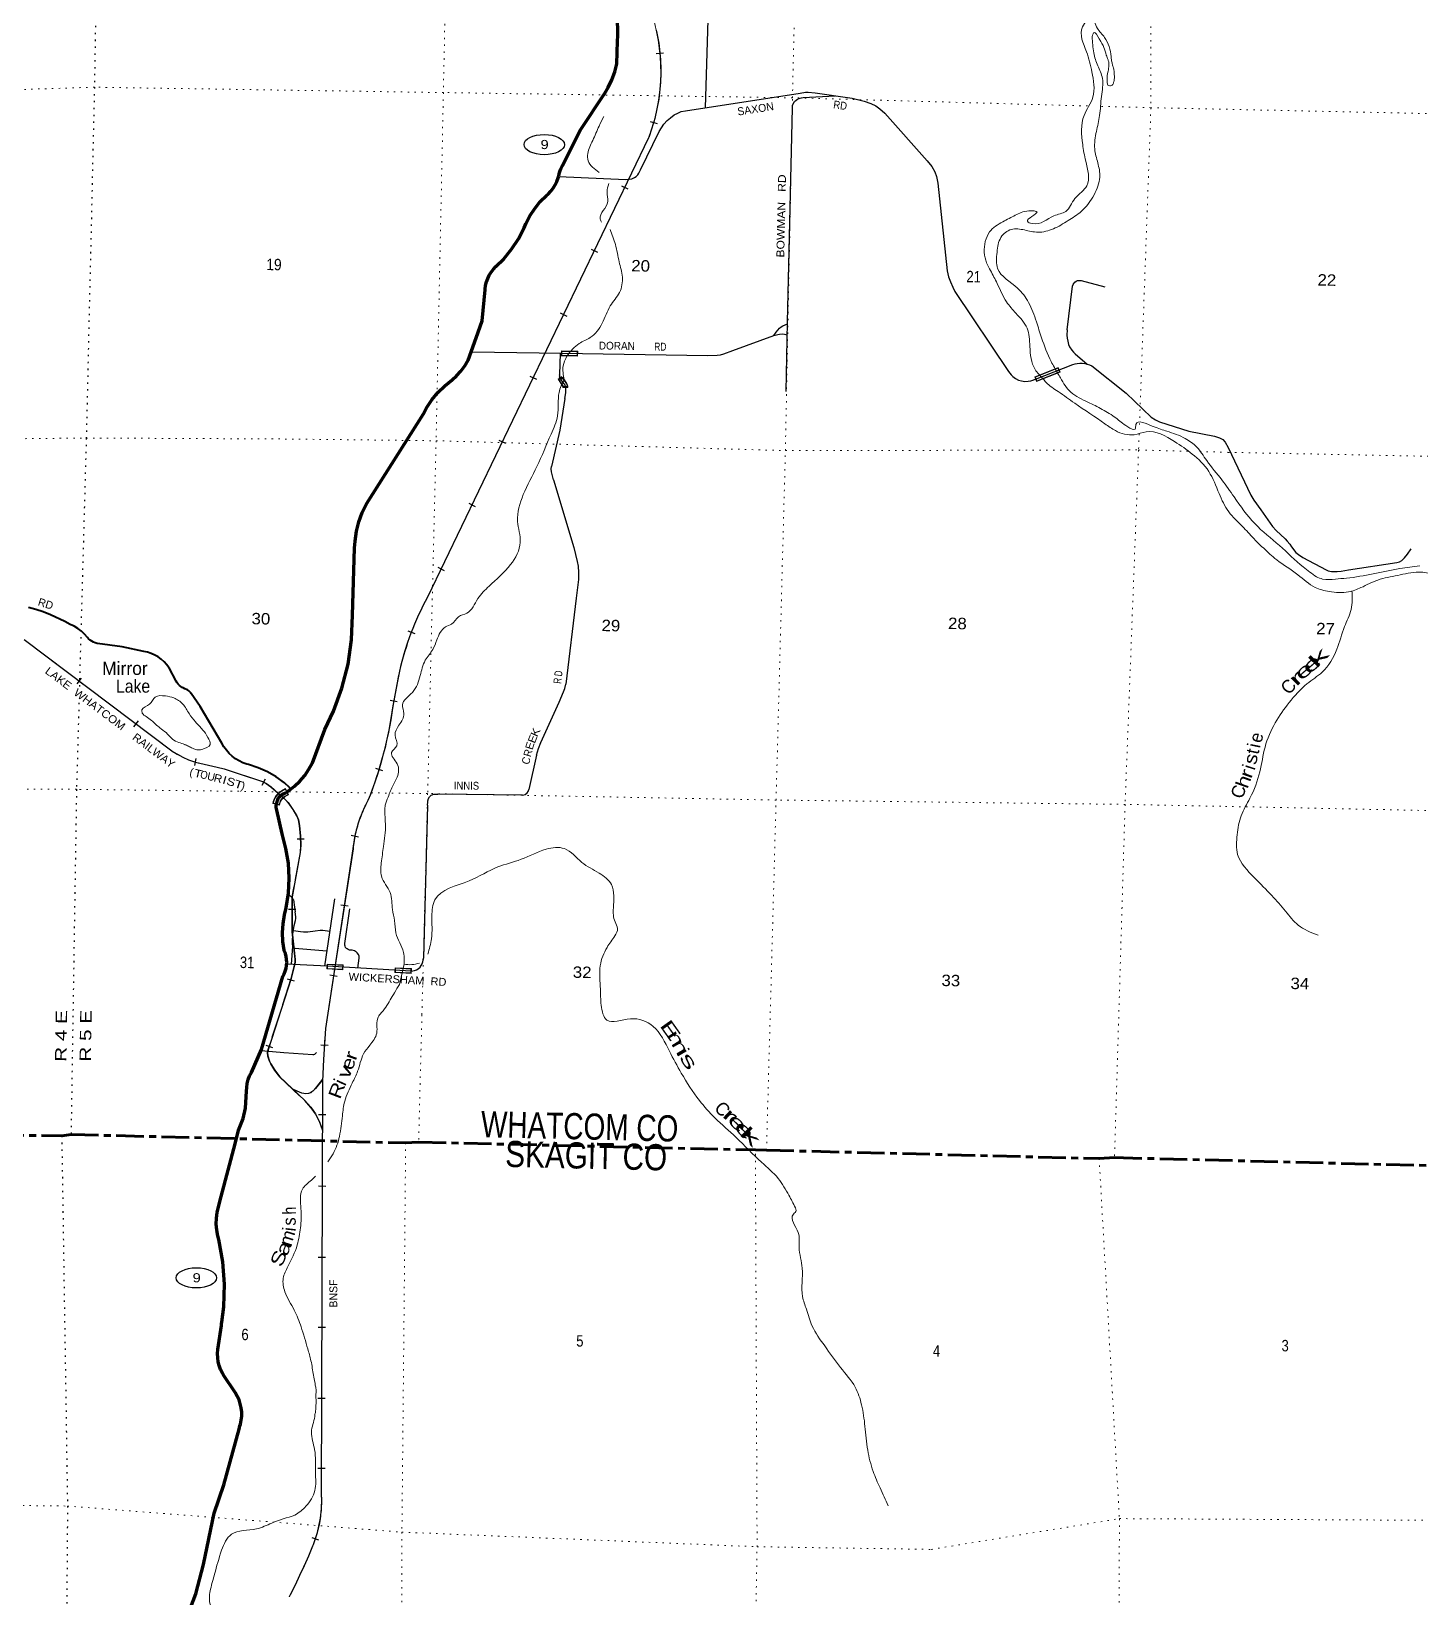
# Model space of a CAD drawing. Header units: feet. Extents: x -489137 to -242534, y 368785 to 558127.
# Drawn here: x -299461 to -278228, y 416132 to 440070 of the extents above; entities that cross this region are included whole.
import ezdxf
from ezdxf.enums import TextEntityAlignment as Align

# ---------------------------------------------------------------- set-up
doc = ezdxf.new("R2010")
doc.units = ezdxf.units.FT
doc.header["$LTSCALE"] = 70
for name, pattern in [('DOTTED', [1.5, 0.3, -1.2]), ('LONG_DASH_SHORT_DASH', [9.9, 6, -1.2, 1.5, -1.2]), ('LONG_DASHED', [7.5, 6, -1.5])]:
    doc.linetypes.add(name, pattern=pattern)
for name, color, linetype, lineweight in [('11', 7, 'LONG_DASH_SHORT_DASH', 60), ('17', 7, 'Continuous', 25), ('23', 7, 'Continuous', 70), ('26', 7, 'Continuous', 40), ('27', 7, 'Continuous', 13), ('29', 7, 'Continuous', 25), ('31', 7, 'Continuous', 13), ('34', 7, 'Continuous', 25), ('39', 7, 'Continuous', 13), ('59', 7, 'Continuous', 13), ('6', 7, 'DOTTED', 25), ('7', 7, 'DOTTED', 13)]:
    doc.layers.add(name, color=color, linetype=linetype, lineweight=lineweight)
for name, color, linetype in [('12', 7, 'Continuous'), ('30', 7, 'Continuous'), ('41', 7, 'Continuous')]:
    doc.layers.add(name, color=color, linetype=linetype)

msp = doc.modelspace()

# ---------------------------------------------------------------- linework, layer by layer
at = {"layer": '11'}
msp.add_lwpolyline([(-304987.53, 423193.72), (-304153.62, 423222.74), (-298995.53, 423180.64), (-298853.7, 423200.17), (-293740.79, 423070.26), (-293537.42, 423082.23), (-288386.85, 422963.42), (-288217.17, 422960.18), (-283129.42, 422832.46), (-282894.75, 422846.17), (-277843.36, 422719.15), (-277602.75, 422726.67), (-274502.11, 422665.3)], dxfattribs=at)
at = {"layer": '17'}
for centre in [(-291615.88, 438337.61), (-296936.64, 421007.69)]:
    msp.add_ellipse(centre, major_axis=(-309.24, 1), ratio=0.500121, dxfattribs=at)
at = {"layer": '23'}
for points in [[(-295488.19, 428485.58), (-295436.1, 428525.57), (-295353.46, 428604.02), (-295279.47, 428690.67), (-295214.95, 428784.58), (-295160.6, 428884.72), (-294973.05, 429394.78), (-294839.8, 429672.85), (-294709.74, 430027.18), (-294617.44, 430393.18), (-294563.9, 430766.81), (-294549.71, 431143.99), (-294516.08, 432166.59), (-294510.3, 432275.38), (-294488.81, 432424.37), (-294451.86, 432570.29), (-294399.85, 432711.55), (-294333.37, 432846.6), (-293464.57, 434219.24), (-293415.94, 434310.41), (-293335.56, 434433.3), (-293242.78, 434547.12), (-293138.6, 434650.62), (-293024.18, 434742.65), (-292958.51, 434801.13), (-292889.98, 434875.39), (-292829.58, 434956.41), (-292777.98, 435043.3), (-292656.33, 435382.72), (-292564.46, 435643.85), (-292521.11, 436116.22), (-292520.2, 436129.21), (-292512.72, 436184.43), (-292499.52, 436238.56), (-292480.72, 436291.02), (-292456.55, 436341.23), (-292427.26, 436388.63), (-292393.17, 436432.71), (-292354.67, 436472.99), (-292234.75, 436593.5), (-292115.14, 436740.35), (-292011.52, 436898.89), (-291925.05, 437067.39), (-291899.3, 437128.13), (-291836.99, 437248.13), (-291762.47, 437360.97), (-291676.57, 437465.4), (-291580.22, 437560.28), (-291556.16, 437581.47), (-291515.2, 437623.86), (-291478.9, 437670.31), (-291447.65, 437720.3), (-291421.8, 437773.28), (-291401.62, 437828.68), (-291393.59, 437860.88), (-291387.09, 437886.9), (-291380.81, 437910.88), (-291377.17, 437924.8), (-291362.11, 437965.1), (-291355.85, 437977.66), (-291337.72, 438014.07), (-291330.9, 438027.66), (-291061.98, 438563.49), (-290691.63, 439122.63), (-290638.19, 439210.05), (-290581.22, 439326.51), (-290536.73, 439448.3), (-290505.21, 439574.06), (-290494.58, 439919.66), (-290490.56, 439998.85), (-290495.22, 440309.96)], [(-297223.94, 415443.23), (-296944.16, 416175.73), (-296824.98, 416623.49), (-296664.51, 417409.08), (-296514.75, 417845.04), (-296284.05, 418693.54), (-296277.23, 418718.63), (-296269.59, 418743.54), (-296261.92, 418768.53), (-296249.24, 418830.47), (-296243.1, 418893.4), (-296243.58, 418956.62), (-296250.66, 419019.45), (-296264.26, 419081.19), (-296284.25, 419141.17), (-296310.4, 419198.74), (-296342.42, 419253.25), (-296520.08, 419520.78), (-296538.46, 419552.03), (-296565.25, 419607.68), (-296586.07, 419665.82), (-296600.7, 419725.82), (-296608.98, 419787.02), (-296610.82, 419848.75), (-296606.2, 419910.33), (-296554.23, 420279.87), (-296550.8, 420304.23), (-296547.59, 420329.87), (-296517.98, 420566.6), (-296506.97, 420910.96), (-296532.01, 421254.59), (-296592.83, 421593.71), (-296608.39, 421650.4), (-296624.77, 421739.65), (-296631.74, 421830.12), (-296629.21, 421920.82), (-296617.21, 422010.76), (-296558.05, 422252.29), (-296344.64, 423059.12), (-296292.19, 423266.4), (-296223.07, 423447.41), (-296182.91, 423604.72), (-296168.75, 423860.99), (-296166.43, 423921.31), (-296157.82, 423981.06), (-296143, 424039.58), (-296122.16, 424096.23), (-296095.5, 424150.39), (-295939.31, 424499.27), (-295612.91, 425615.36), (-295592.61, 425654.95), (-295576.11, 425697.45), (-295564.14, 425741.45), (-295556.84, 425786.45), (-295554.28, 425831.97), (-295556.49, 425877.51), (-295563.45, 425922.57), (-295575.08, 425966.66), (-295591.26, 426009.28), (-295593.4, 426019.57), (-295613.45, 426153.42), (-295619.41, 426288.65), (-295611.19, 426423.75), (-295588.9, 426557.25), (-295563.23, 426665.94), (-295528.14, 426892.01), (-295516.87, 427120.5), (-295529.55, 427348.92), (-295566.03, 427574.77), (-295625.92, 427795.56), (-295706.4, 428161.4), (-295710.67, 428179.74), (-295713.67, 428202.11), (-295714.31, 428224.67), (-295712.58, 428247.17), (-295697.3, 428309.78), (-295683.43, 428336.69), (-295668.38, 428356.3), (-295654.12, 428372.07), (-295634.31, 428390.91), (-295616.88, 428403.22), (-295584.39, 428422.44), (-295549.62, 428440.72), (-295526.48, 428456.19), (-295488.19, 428485.58)]]:
    msp.add_lwpolyline(points, dxfattribs=at)
at = {"layer": '26'}
msp.add_lwpolyline([(-295488.19, 428485.58), (-295511.52, 428506.35), (-295590.64, 428576.81), (-295716.44, 428668.2), (-295851.12, 428745.94), (-295993.18, 428809.18), (-296141.07, 428857.22), (-296165.87, 428863.86), (-296226.21, 428884.86), (-296284.01, 428912.04), (-296338.66, 428945.12), (-296389.55, 428983.73), (-296436.13, 429027.45), (-296477.88, 429075.8), (-296514.35, 429128.25), (-296545.14, 429184.22), (-296878.62, 429743), (-297014.46, 429944.35), (-297021.59, 429953.4), (-297037, 429970.06), (-297054.06, 429985.02), (-297072.59, 429998.11), (-297088.24, 430006.87), (-297112.2, 430017.67), (-297138.24, 430029.66), (-297152.03, 430036.85), (-297174.43, 430051.7), (-297195.16, 430068.82), (-297213.98, 430088.01), (-297230.69, 430109.06), (-297245.11, 430131.74), (-297353.74, 430334.17), (-297357.16, 430339.48), (-297391.64, 430386.73), (-297430.87, 430430.11), (-297474.43, 430469.15), (-297521.82, 430503.43), (-297572.54, 430532.57), (-297626.02, 430556.24), (-297681.69, 430574.2), (-297738.93, 430586.23), (-298071.04, 430655.28), (-298447.15, 430709.77), (-298453.48, 430711.15), (-298482.19, 430719.36), (-298509.89, 430730.52), (-298536.27, 430744.51), (-298561.05, 430761.19), (-298583.94, 430780.36), (-298600.91, 430802.62), (-298645.58, 430852.95), (-298695.26, 430898.34), (-298749.41, 430938.29), (-298807.44, 430972.36), (-298868.71, 431000.17), (-298948.09, 431045.16), (-299165.01, 431148.17), (-299280.12, 431192.63), (-299391.52, 431227.94), (-299503.77, 431259.33)], dxfattribs=at)
at = {"layer": '29'}
for p, q in [((-289109.03, 440414.87), (-289156.21, 438902.15)), ((-289453.97, 438856.27), (-287704.73, 439125.81)), ((-287657.7, 439060.51), (-287168.21, 439085.52)), ((-287473.57, 439127.87), (-286906.23, 439048.15)), ((-286409.43, 438820.24), (-285758.54, 438089.9)), ((-290143.67, 437949.73), (-289858.6, 438539.19)), ((-291395.06, 437847.56), (-290369.2, 437804.04)), ((-285595.24, 437747.09), (-285453.1, 436409.65)), ((-283621.43, 435503.01), (-283535.88, 436174.77)), ((-283406.68, 436260.25), (-283043, 436165.34)), ((-285337.95, 436089.96), (-284514.59, 434866.93)), ((-288729.74, 435188.25), (-288106.97, 435421.02)), ((-291373, 435145.95), (-291382, 434817.95)), ((-284102, 434750.95), (-283534.53, 434973.55)), ((-284127, 434741.96), (-284102, 434750.95)), ((-291473.18, 433210.45), (-291165.56, 432175.26)), ((-291129.74, 431404.1), (-291286.2, 430086.59)), ((-291735.28, 429001.16), (-291852.36, 428477.62)), ((-291951.01, 428390.53), (-293241.84, 428406.98)), ((-293403.12, 428237), (-293465.05, 425896.07)), ((-294823.83, 426803.65), (-294975.98, 425772.57)), ((-294667.43, 426118.6), (-294590.6, 426651)), ((-295479.97, 425803.67), (-295460.63, 426077.55)), ((-294941.07, 426005.45), (-295429.95, 426043.93)), ((-294938.07, 425772), (-295555.76, 425806.86)), ((-293650.69, 425699.57), (-294938.07, 425772))]:
    msp.add_line(p, q, dxfattribs=at)
for points in [[(-287821.04, 438900.72), (-287817.27, 438936.76), (-287808.14, 438963.11), (-287787.17, 438994.85), (-287762.98, 439016.9), (-287742.01, 439031.42), (-287715.67, 439044.87), (-287683.95, 439055.09), (-287657.7, 439060.51)], [(-287704.73, 439125.81), (-287618.91, 439139.53), (-287580.2, 439139.53), (-287473.57, 439127.87)], [(-286906.23, 439048.15), (-286722.26, 439004.1), (-286623.34, 438967.53), (-286545.92, 438930.95), (-286483.56, 438883.62), (-286409.43, 438820.24)], [(-289858.6, 438539.19), (-289789.14, 438648.46), (-289735.92, 438708.15), (-289683.77, 438749.58), (-289628.4, 438792.06), (-289571.95, 438820.58), (-289520.88, 438841.55), (-289453.97, 438856.27)], [(-287917.23, 434561.99), (-287895.02, 435621.21), (-287821.04, 438900.72)], [(-285758.54, 438089.9), (-285691.12, 438004.68), (-285643.81, 437922.92), (-285615.86, 437849.77), (-285595.24, 437747.09)], [(-290369.2, 437804.04), (-290316.52, 437807.76), (-290277.27, 437815.83), (-290234.8, 437834.65), (-290212.22, 437850.79), (-290186.42, 437873.38), (-290167.6, 437899.74), (-290143.67, 437949.73)], [(-285453.1, 436409.65), (-285431.99, 436316.75), (-285404.03, 436239.3), (-285369.62, 436157.54), (-285337.95, 436089.96)], [(-283535.88, 436174.77), (-283528.82, 436198.42), (-283518.07, 436215.63), (-283500.87, 436234.99), (-283482.59, 436247.9), (-283458.93, 436257.59), (-283442.8, 436261.89), (-283422.38, 436261.89), (-283406.68, 436260.25)], [(-288106.97, 435421.02), (-288068.86, 435467.48), (-288019.4, 435529.87), (-287995.22, 435550.86), (-287967.79, 435568.6), (-287894.68, 435598.72)], [(-288106.97, 435421.02), (-288045.75, 435434.68), (-288018.87, 435438.98), (-287978.55, 435441.66), (-287943.61, 435437.9), (-287901.13, 435428.75)], [(-283621.43, 435503.01), (-283622.91, 435424.4), (-283618.61, 435377.06), (-283610, 435330.8), (-283596.03, 435281.31), (-283581.83, 435244.71), (-283549.79, 435193.1), (-283522.91, 435161.9), (-283496.03, 435136.08), (-283312.16, 434982.24)], [(-292719.04, 435167.55), (-291352.97, 435146.77), (-289115.12, 435112.72)], [(-289115.12, 435112.72), (-288971.48, 435117.34), (-288918.26, 435123.26), (-288870.41, 435136.7), (-288729.74, 435188.25)], [(-283534.53, 434973.55), (-283494.95, 434985.46), (-283467, 434991.92), (-283425.06, 434996.22), (-283388.5, 434996.22), (-283347.64, 434990.84), (-283312.16, 434982.24), (-283277.75, 434969.33), (-283241.9, 434953.79)], [(-291301.99, 434452.87), (-291287.39, 434541.83), (-291288.47, 434614.98), (-291290.35, 434637.84), (-291295.99, 434654.78), (-291303.79, 434669.58), (-291315.35, 434687.05), (-291355.13, 434742.99), (-291362.39, 434755.1), (-291375.56, 434781.72), (-291380.13, 434799.74), (-291382, 434817.95)], [(-284514.59, 434866.93), (-284475.56, 434816.55), (-284448.15, 434790.19), (-284408.9, 434759.53), (-284364.29, 434736.4), (-284317.51, 434722.95), (-284267.51, 434717.04), (-284217.51, 434718.65), (-284175.05, 434725.65), (-284102, 434750.95)], [(-283241.9, 434953.79), (-282718.43, 434535.28), (-282332.93, 434172.06)], [(-291301.99, 434452.87), (-291379.84, 433973.07), (-291505.61, 433417.34)], [(-282332.93, 434172.06), (-282268.1, 434129.11), (-282205.73, 434096.84), (-281758.43, 433954.83), (-281367.04, 433877.37), (-281287.48, 433853.7), (-281238.01, 433825.73), (-281201.46, 433787), (-281156.29, 433705.24), (-280807.91, 432977.99), (-280762.76, 432900.52), (-280657.38, 432754.22), (-280479.98, 432497.09), (-280425.12, 432435.78), (-280283.19, 432306.68), (-280253.08, 432272.25), (-280215.47, 432225.98), (-280188.57, 432186.19), (-280119.75, 432100.12), (-280082.14, 432071.06), (-280012.23, 432022.66), (-279659.55, 431833.32), (-279626.23, 431821.47), (-279574.62, 431810.72), (-279491.81, 431807.5), (-279427.31, 431813.94), (-279315.47, 431833.32), (-278575.7, 431945.2), (-278537.01, 431955.95), (-278498.3, 431979.61), (-278459.58, 432018.36), (-278412.26, 432074.3), (-278356.35, 432156.06)], [(-291473.18, 433210.45), (-291506.46, 433334.02), (-291510.76, 433381.35), (-291505.61, 433417.34)], [(-291165.56, 432175.26), (-291111.85, 431964.56), (-291098.95, 431889.25), (-291092.5, 431794.59), (-291094.65, 431684.86), (-291129.74, 431404.1)], [(-291735.28, 429001.16), (-291703.21, 429105.15), (-291668.81, 429193.37), (-291389.25, 429813.02), (-291320.44, 429967.93), (-291300.01, 430020.65), (-291286.2, 430086.59)], [(-293403.12, 428237), (-293390.22, 428327.37), (-293368.71, 428366.1), (-293347.21, 428387.61), (-293304.2, 428402.67), (-293241.84, 428406.98)], [(-291951.01, 428390.53), (-291909.65, 428401.59), (-291879.54, 428423.11), (-291864.49, 428444.62), (-291852.36, 428477.62)], [(-295530.5, 426867.6), (-295507.33, 426852.48), (-295492, 426839.3), (-295477.76, 426824.51), (-295465.12, 426803.8), (-295453.29, 426781.21), (-295446.84, 426762.92), (-295444.97, 426754.59), (-295440.39, 426710.21), (-295425.33, 426604.78)], [(-295429.95, 426043.93), (-295446.84, 426056.13), (-295460.63, 426077.55), (-295466.19, 426114.22), (-295467.26, 426150.8), (-295461.89, 426262.68), (-295440.38, 426398.23), (-295422.11, 426471.38), (-295416.73, 426503.66), (-295416.73, 426529.47), (-295425.33, 426604.78)], [(-295453.29, 426320.77), (-295345.77, 426303.56), (-295298.46, 426300.33), (-295251.15, 426300.33), (-295233.94, 426301.41), (-295122.12, 426313.24), (-295044.7, 426322.92), (-295002.77, 426324), (-294967.29, 426320.77), (-294895.25, 426310.01)], [(-294465.79, 425744.99), (-294446.07, 425898.26), (-294446.07, 425914.39), (-294447.15, 425927.3), (-294458.98, 425950.97), (-294478.33, 425978.94), (-294490.43, 425992.12), (-294501.98, 425999.38), (-294519.19, 426009.06), (-294554.67, 426016.59), (-294592.3, 426020.9), (-294613.81, 426027.35), (-294631.01, 426037.03), (-294641.76, 426046.72), (-294655.74, 426061.78), (-294663.27, 426080.06), (-294666.49, 426096.2), (-294667.43, 426118.6)], [(-293650.69, 425699.57), (-293601.49, 425707.3), (-293571.39, 425719.14), (-293546.66, 425734.2), (-293515.48, 425761.09), (-293497.2, 425785.83), (-293483.22, 425809.5), (-293472.47, 425841.78), (-293465.05, 425896.07)], [(-295945.64, 424485.24), (-295598.71, 424452.31), (-295154.74, 424421.57)], [(-295154.74, 424421.57), (-295139.07, 424423.88), (-295125.63, 424428.72), (-295099.82, 424454.54)]]:
    msp.add_lwpolyline(points, dxfattribs=at)
at = {"layer": '29', "linetype": 'DOTTED', "lineweight": 100}
for centre, radius, start, end in [((-289699.5, 435599.46), 1861.67, 205.84263, 208.85751), ((-291183.86, 434842.93), 200.31, 201.67411, 216.43989), ((-291381.83, 434622.28), 91.84, 1.04641, 49.34926)]:
    msp.add_arc(centre, radius, start, end, dxfattribs=at)
at = {"layer": '31'}
for p, q in [((-291354.18, 435182.74), (-291104.25, 435177.14)), ((-291104.25, 435177.14), (-291105.93, 435102.16)), ((-291403, 434755.95), (-291333, 434783.95)), ((-291392.05, 434751.71), (-291337.25, 434773.63)), ((-291325.69, 434752.57), (-291287.69, 434694.57)), ((-291319, 434756.95), (-291281, 434698.95)), ((-284114.14, 434786.22), (-283755.37, 434927.41)), ((-283755.37, 434927.41), (-283727.9, 434857.62)), ((-291373, 434702.95), (-291341, 434653.95)), ((-291334.3, 434658.32), (-291366.3, 434707.32)), ((-291330, 434622.95), (-291255, 434624.95)), ((-291263.46, 434632.73), (-291322.69, 434631.15)), ((-294936.92, 425806.74), (-294690.53, 425792.46)), ((-294690.53, 425792.46), (-294694.86, 425717.59)), ((-293896.75, 425751.16), (-293647.18, 425736.62)), ((-293647.18, 425736.62), (-293651.54, 425661.75))]:
    msp.add_line(p, q, dxfattribs=at)
for points in [[(-291105.93, 435102.16), (-291355.87, 435107.76), (-291354.18, 435182.74)], [(-283727.9, 434857.62), (-284086.68, 434716.43), (-284114.14, 434786.22)], [(-294694.86, 425717.59), (-294941.25, 425731.86), (-294936.92, 425806.74)], [(-293651.54, 425661.75), (-293901.11, 425676.29), (-293896.75, 425751.16)]]:
    msp.add_lwpolyline(points, dxfattribs=at)
for points in [[(-291347.69, 435115.57), (-291346.36, 435174.56), (-291112.42, 435169.32), (-291113.74, 435110.33)], [(-284082.16, 434726.8), (-284103.76, 434781.7), (-283759.88, 434917.03), (-283738.27, 434862.13)], [(-294932.8, 425739.38), (-294929.39, 425798.29), (-294698.97, 425784.93), (-294702.38, 425726.03)], [(-293892.66, 425683.8), (-293889.23, 425742.7), (-293655.62, 425729.1), (-293659.05, 425670.2)]]:
    msp.add_lwpolyline(points, close=True, dxfattribs=at)
for centre, radius, start, end in [((-291183.84, 434842.9), 235.31, 201.66613, 216.43173), ((-291183.84, 434842.9), 227.31, 203.6527, 216.43173), ((-291183.89, 434842.98), 168.31, 204.33111, 212.97876), ((-291183.89, 434842.98), 160.31, 201.69391, 212.97876), ((-291381.88, 434622.35), 51.84, 0.96728, 39.27336), ((-291381.88, 434622.35), 59.84, 8.45922, 39.27336), ((-291381.84, 434622.3), 118.84, 5.03655, 37.24117), ((-291381.84, 434622.3), 126.84, 1.03754, 37.24118)]:
    msp.add_arc(centre, radius, start, end, dxfattribs=at)
at = {"layer": '34'}
for p, q in [((-289904.01, 439731.45), (-289793.8, 439740.84)), ((-289996.24, 438689.46), (-289890.04, 438658.55)), ((-290436.57, 437708.56), (-290336.91, 437660.58)), ((-290899.28, 436741.32), (-290799.62, 436693.35)), ((-291372.59, 435764.12), (-291272.92, 435716.14)), ((-291835.3, 434796.88), (-291735.64, 434748.91)), ((-292308.6, 433819.68), (-292208.94, 433771.7)), ((-292771.31, 432852.45), (-292671.65, 432804.47)), ((-293244.62, 431875.24), (-293144.96, 431827.26)), ((-293700.4, 430900.5), (-293597.21, 430860.66)), ((-298759.28, 430090.56), (-298692.72, 430178.9)), ((-293972.54, 429840.93), (-293863.75, 429820.98)), ((-297890.44, 429435.95), (-297823.88, 429524.29)), ((-296962.25, 428841.22), (-296937.88, 428949.11)), ((-294195.92, 428800.09), (-294090.32, 428767.2)), ((-295930.94, 428540.41), (-295881.45, 428639.34)), ((-294567.38, 427776.62), (-294459.09, 427754.08)), ((-295396.89, 427719.54), (-295286.3, 427721.68)), ((-295527.19, 426644.21), (-295416.58, 426643.95)), ((-294726.04, 426713.27), (-294616.7, 426696.55)), ((-294892.81, 425640.36), (-294783.47, 425623.64)), ((-295545.43, 425582.68), (-295440.17, 425548.69)), ((-295875.39, 424564.67), (-295770.13, 424530.69)), ((-295031.81, 424573.32), (-294921.45, 424565.79)), ((-295066.52, 423508.57), (-294955.91, 423508.26)), ((-295066.91, 422412.7), (-294956.3, 422412.39)), ((-295072.57, 421326.92), (-294961.96, 421326.61)), ((-295072.96, 420254.71), (-294962.36, 420254.4)), ((-295078.62, 419168.93), (-294968.01, 419168.62)), ((-295079.02, 418096.72), (-294968.41, 418096.41)), ((-295171.65, 417038.1), (-295066.42, 417004.04))]:
    msp.add_line(p, q, dxfattribs=at)
at = {"layer": '34', "lineweight": 13}
for p, q in [((-290022.38, 438439.62), (-293402.8, 431417.28)), ((-293866.22, 430109.68), (-293931.62, 429753)), ((-294541.08, 427568.53), (-294961.19, 424822.31)), ((-295008.92, 424014.33), (-295026.7, 417675))]:
    msp.add_line(p, q, dxfattribs=at)
at = {"layer": '34'}
for points in [[(-289902.29, 440089.67), (-289891.87, 440040.16), (-289882.35, 439990.63), (-289873.57, 439940.54), (-289865.8, 439890.72), (-289858.57, 439840.69), (-289852.44, 439790.28), (-289847.33, 439740.12), (-289843.03, 439689.68), (-289839.38, 439639.31), (-289836.82, 439588.56), (-289835, 439538.16), (-289834.26, 439487.37), (-289834.29, 439436.95), (-289835.12, 439386.23), (-289836.96, 439335.76), (-289839.72, 439285.28), (-289843.13, 439234.88), (-289847.72, 439184.37), (-289852.96, 439133.94), (-289859.21, 439083.76), (-289866.11, 439033.66), (-289874.29, 438983.73), (-289883.11, 438933.87), (-289892.68, 438884.38), (-289903.16, 438834.86), (-289914.66, 438785.59), (-289927.07, 438736.31), (-289939.94, 438687.48), (-289954.11, 438638.82), (-289969.02, 438590.5), (-289984.56, 438542.27), (-290000.95, 438494.67), (-290018.52, 438446.95), (-290021.36, 438439.19), (-293401.81, 431416.77), (-293438, 431349.72), (-293472.44, 431282.24), (-293505.73, 431214.13), (-293538.48, 431145.22), (-293569.48, 431075.87), (-293599.12, 431006.25), (-293628.21, 430935.85), (-293655.58, 430864.99), (-293681.57, 430793.89), (-293706.64, 430721.77), (-293730.15, 430649.8), (-293752.88, 430577.4), (-293774.1, 430504.18), (-293793.74, 430431.08), (-293812.25, 430357.36)], [(-299568.39, 430768.53), (-297293.16, 429054.31), (-297226.69, 429014.65), (-297143.03, 428971.72), (-297055.13, 428930.95), (-296951.87, 428894.85), (-296620.56, 428820.02), (-296509.35, 428791.26), (-295925.15, 428598.57), (-295864.37, 428568.16), (-295792.99, 428516.22), (-295571.18, 428320.16), (-295534.31, 428278.92), (-295458.83, 428171.03), (-295400.54, 428073.82), (-295375.54, 428011.87), (-295358.22, 427927.38), (-295343.13, 427763.51), (-295340.47, 427625.61), (-295347.45, 427511.08), (-295471.08, 426832.41), (-295472.35, 426748.45), (-295473.15, 426400.69), (-295472.69, 426300.05), (-295425.92, 425875.65), (-295426.47, 425833.61), (-295435.13, 425790.41), (-295486.69, 425586.9), (-295838.47, 424497.42), (-295850, 424447.21), (-295845.8, 424400.99), (-295820.23, 424322.09), (-295800.02, 424280.59), (-295738.95, 424183.04), (-295682.49, 424107.86), (-295661.9, 424082.39), (-295278.63, 423720.58), (-295186.54, 423617.5), (-295140.16, 423553.82), (-295114.16, 423516.96), (-295057.16, 423401.83), (-295009.91, 423270.34)], [(-293812.25, 430357.36), (-293829.77, 430283.6), (-293845.78, 430209.01), (-293860.59, 430134.77), (-293865.13, 430109.48), (-293930.53, 429752.82), (-293945.73, 429646.18), (-293963.28, 429540.46), (-293982.66, 429434.99), (-294003.35, 429329.07), (-294026.39, 429224.1), (-294051.19, 429119.99), (-294077.28, 429015.44), (-294105.74, 428911.82), (-294135.93, 428809.08), (-294168.05, 428705.96), (-294201.82, 428604.32), (-294236.81, 428502.84), (-294274.25, 428401.7), (-294311.82, 428305.85), (-294327.57, 428277.23), (-294342.53, 428248.48), (-294357.02, 428219.45), (-294371.27, 428190.08), (-294384.78, 428160.52), (-294397.7, 428130.83), (-294410.4, 428100.81), (-294422.35, 428070.59), (-294433.73, 428040.26), (-294444.71, 428009.49), (-294455.01, 427978.77), (-294464.99, 427947.87), (-294474.33, 427916.62), (-294482.99, 427885.41), (-294491.17, 427853.94), (-294498.92, 427822.43), (-294506.03, 427790.57), (-294512.64, 427758.86), (-294518.58, 427726.78), (-294524.03, 427694.85), (-294528.99, 427662.64), (-294533.27, 427630.49), (-294536.98, 427598.23), (-294539.98, 427568.39), (-294821.99, 425724.95)], [(-294821.99, 425724.95), (-294960.09, 424822.18), (-294992.56, 424346.48), (-295007.82, 424014.3), (-295025.59, 417675.01), (-295024.41, 417643.13), (-295023.94, 417611.38), (-295024.05, 417579.61), (-295024.49, 417547.64), (-295025.68, 417515.8), (-295027.42, 417484.15), (-295029.51, 417452.28), (-295032.35, 417420.57), (-295035.73, 417389.01), (-295039.66, 417357.25), (-295044.15, 417325.83), (-295049.01, 417294.4), (-295054.59, 417262.93), (-295060.74, 417231.8), (-295067.43, 417200.66), (-295074.5, 417169.68), (-295082.29, 417138.67), (-295090.47, 417108), (-295099.36, 417077.3), (-295108.65, 417046.95), (-295118.48, 417016.59), (-295128.87, 416986.56), (-295139.82, 416956.69), (-295151.14, 416926.98), (-295159.41, 416906.57), (-295222.26, 416754.4), (-295288.25, 416604.52), (-295356.85, 416455.72), (-295427.55, 416306.74), (-295501.38, 416160.04), (-295516, 416131.79)], [(-295007.75, 424038.16), (-295114.57, 423901.59), (-295138.66, 423875.9), (-295186.71, 423838.18), (-295222.18, 423827.09), (-295259.88, 423822.36), (-295323.12, 423833.61), (-295457.71, 423889.63)]]:
    msp.add_lwpolyline(points, dxfattribs=at)
at = {"layer": '34', "linetype": 'LONG_DASHED', "lineweight": 13}
for points in [[(-299570.77, 430765.19), (-297295.45, 429050.9), (-297228.68, 429011.06), (-297144.83, 428968.03), (-297056.67, 428927.15), (-296953, 428890.9), (-296621.53, 428816.03), (-296510.51, 428787.32), (-295926.72, 428594.77), (-295866.51, 428564.65), (-295795.56, 428513.02), (-295574.08, 428317.25), (-295537.53, 428276.37), (-295462.27, 428168.8), (-295404.22, 428071.99), (-295379.48, 428010.68), (-295362.28, 427926.78), (-295347.23, 427763.28), (-295344.57, 427625.7), (-295351.53, 427511.57), (-295475.17, 426832.81), (-295476.45, 426748.49), (-295477.25, 426400.69), (-295476.79, 426299.82), (-295430.02, 425875.45), (-295430.56, 425834.04), (-295439.13, 425791.32), (-295490.63, 425588.03), (-295842.43, 424498.51), (-295854.14, 424447.49), (-295849.84, 424400.16), (-295824.04, 424320.55), (-295803.61, 424278.6), (-295742.33, 424180.72), (-295685.72, 424105.34), (-295664.92, 424079.6), (-295281.57, 423717.72), (-295189.73, 423614.92), (-295143.49, 423551.43), (-295117.69, 423514.86), (-295060.94, 423400.22), (-295009.94, 423258.31)], [(-295006.33, 424046.64), (-295117.69, 423904.26), (-295141.44, 423878.93), (-295188.65, 423841.87), (-295223.05, 423831.11), (-295259.77, 423826.51), (-295321.96, 423837.57), (-295476.81, 423902.03)]]:
    msp.add_lwpolyline(points, dxfattribs=at)
at = {"layer": '34', "lineweight": 13}
for centre, radius, start, end in [((-292733.26, 439464.09), 2898, 339.29787, 19.46243), ((-289583.62, 429327.83), 4353.38, 151.31713, 169.65371), ((-300030.44, 430586.48), 6155.51, 338.25816, 352.21806), ((-292685.46, 427398.64), 1863.38, 150.84877, 174.76883), ((-267786.55, 422811.62), 27248.93, 175.76831, 177.47026), ((-296848.26, 417596.53), 1823.25, 337.77826, 2.46673), ((-303874.82, 420448.44), 9406.51, 332.68742, 337.88364)]:
    msp.add_arc(centre, radius, start, end, dxfattribs=at)
at = {"layer": '39'}
msp.add_line((-293789.23, 425672.81), (-293830.42, 425496.53), dxfattribs=at)
for points in [[(-292900.99, 450462.62), (-292739.24, 450433.69), (-292634.24, 450429.66), (-292471.41, 450491.25), (-292302.9, 450532.52), (-292296.88, 450530.38), (-292248.86, 450505.19), (-292078.48, 450433.18), (-291925.87, 450276.57), (-291860.42, 450105.45), (-291857.56, 449937.55), (-291896.14, 449715.84), (-291849.88, 449492.51), (-291667.12, 449327.23), (-291459.43, 449197.88), (-291256.69, 449127.27), (-290940.32, 449080.77), (-290678.53, 449033.29), (-290458.44, 448812.7), (-290284.49, 448609.17), (-290160.45, 448544.11), (-289998.6, 448447.99), (-290007.26, 448417.82), (-290136.65, 448414.23), (-290166.68, 448428.96), (-290137.96, 448345.5), (-290039.97, 448185.89), (-289888.71, 447958.53), (-289745.55, 447624.14), (-289640.82, 447393.63), (-289420.98, 447053.73), (-289236.31, 446777.2), (-289083.45, 446527.56), (-288918.7, 446265.56), (-288728.02, 446092.04), (-288471.91, 446064.9), (-288140.04, 445983.72), (-287786.48, 445873.82), (-287570.52, 445754.42), (-287342.75, 445618.62), (-287161.24, 445493.81), (-286995.43, 445393.57), (-286873.91, 445302.27), (-286909.1, 445258.45), (-286859.66, 445095.73), (-286799.26, 444872.13), (-286800.4, 444706.33), (-286648.67, 444503.22), (-286365.17, 444429.04), (-286158.11, 444372.5), (-285913.69, 444367.82), (-285668.12, 444423.79), (-285466.24, 444413.86), (-285047.61, 444219.8), (-284926.91, 444191.2), (-284728.84, 443981.14), (-284626, 443651.57), (-284506.39, 443354.04), (-284334.97, 442911.94), (-284319.51, 442662.91), (-284214.54, 442339.36), (-284158.66, 442196.74), (-284014.61, 441908.85), (-283953.21, 441737.81), (-283910.33, 441548.92), (-283980.15, 441384.43), (-284036.17, 441413.82), (-284018.2, 441508.52), (-284038.22, 441624.17), (-284078.83, 441719.99), (-284118.86, 441846.13), (-284177.37, 441851.3), (-284231.45, 441664.26), (-284314.12, 441461.6), (-284318.34, 441346.42), (-284281.88, 441244.61), (-284204.03, 441194.58), (-283948.78, 441015.79), (-283806.64, 440946.33), (-283622.65, 440845.75), (-283405.9, 440661.62), (-283230.54, 440320.55), (-283155.65, 440114.87), (-283047.13, 439977.31), (-282977.07, 439836.43), (-282947.64, 439684.2), (-282943.23, 439636.21)], [(-283988.91, 434757.6), (-284109.82, 434899.63), (-284190.01, 435251.01), (-284233.14, 435532.92), (-284402.62, 435758.61), (-284544.78, 435933.22), (-284688.98, 436213.02), (-284790.28, 436411.12), (-284850.67, 436529.56), (-284870.68, 436857.55), (-284805.29, 437001.89), (-284604.29, 437157.8), (-284412.44, 437257.26), (-284203.04, 437324.03), (-284080.13, 437305.5), (-284226.28, 437164.72), (-284156.24, 437129), (-283820.51, 437249.98), (-283639.39, 437317.29), (-283500.23, 437514.83), (-283316.68, 437709.49), (-283335.77, 438085.99), (-283381.45, 438339.64), (-283360.9, 438782.11), (-283226.22, 439062.65), (-283241.08, 439449.17), (-283324.1, 439758.14), (-283383.56, 440137.44), (-283331.02, 440243.61), (-283446.73, 440427.82), (-283721.57, 440744.51), (-284096.7, 440994.35), (-284271.83, 441030.06), (-284376.75, 441038.13), (-284418.38, 441186.55), (-284445.53, 441458.05), (-284328.04, 441791.49), (-284277.19, 442021.05), (-284465.11, 442445.27), (-284624.95, 442858.84), (-284684.18, 443037.93), (-284935.78, 443301.59), (-284923.1, 443436.84), (-284952.31, 443706.35), (-285086.03, 444006.18), (-285174.73, 444123.14), (-285483.17, 444161.4), (-285718.34, 444121.41), (-285916.6, 444109.03), (-286120.7, 444108.89), (-286360.18, 444054.83), (-286539.91, 444060.3), (-286753.33, 444313.11)], [(-283236.85, 439989.03), (-283211.29, 439739.8), (-283152.37, 439544.54), (-283079.27, 439351.03), (-283094.65, 439074.28), (-283122.46, 438781.59), (-283171.52, 438539.87), (-283196.85, 438271.4), (-283150.39, 438058.17), (-283120.18, 437841.22), (-283208.16, 437571.92), (-283402.97, 437316.81), (-283605.72, 437175.09), (-283830.39, 437049.97), (-284063.76, 436997.81), (-284273.26, 437032.15), (-284473.16, 437040.03), (-284631.05, 436919.69), (-284691.97, 436692.35), (-284682.57, 436443.43), (-284377.15, 436140.32), (-284209.5, 435924.78), (-284089.85, 435629.27), (-284009.67, 435383.04), (-283863.01, 435020.28), (-283763.01, 434841.59)], [(-283020.06, 439705.53), (-283056.12, 439823.79), (-283128.39, 439954.6), (-283207.34, 440053.17), (-283236.85, 439989.03)], [(-283020.06, 439705.53), (-282994.25, 439636.51), (-282981.92, 439592.12), (-282981.92, 439535.4), (-282988.44, 439483.29)], [(-282943.23, 439636.21), (-282928.89, 439573.62), (-282916.56, 439528), (-282904.23, 439489.77), (-282902.54, 439467.25)], [(-282988.44, 439483.29), (-282997.39, 439443.02), (-283004.66, 439394.53), (-283005.88, 439341.18), (-283005.88, 439287.84), (-282994.97, 439245.41), (-282968.29, 439236.93), (-282940.41, 439240.56), (-282922.23, 439255.11), (-282905.25, 439298.75), (-282897.98, 439339.97), (-282897.98, 439405.44), (-282902.54, 439467.25)], [(-290704.44, 438768.98), (-290777.99, 438620.75), (-290875.11, 438402.18), (-290951.72, 438199.41), (-290943.7, 438090.05), (-290773.97, 437912.03)], [(-290629, 437740.95), (-290656, 437610.95), (-290643, 437465.95), (-290759, 437197.95), (-290739, 437149.95)], [(-290610.13, 437039.18), (-290527.58, 436810.11), (-290470.01, 436544.1), (-290421.88, 436312.64), (-290464.77, 436076.86), (-290606.1, 435871.28), (-290730.36, 435606.73), (-290912.4, 435385.74), (-291081.83, 435295.96), (-291271.04, 435102.61)], [(-291271.04, 435102.61), (-291326.81, 434952.83), (-291312.71, 434745.9)], [(-291312.71, 434745.9), (-291389.1, 434547.56), (-291412.04, 434192.08), (-291512.37, 433910.89), (-291727.89, 433417.55), (-291936.19, 432984.74), (-292022.79, 432575.89), (-291982.42, 432255.6), (-292132.39, 431914.69), (-292459.96, 431585.28), (-292631.32, 431394.42), (-292801.27, 431171.19), (-292925.53, 431118.96), (-293034.79, 431005.79), (-293126.57, 430961.03), (-293257.64, 430763.34), (-293321.02, 430618.96), (-293435.35, 430451.28), (-293512.54, 430218.18), (-293632.61, 429961.63), (-293783.77, 429770.39), (-293762.04, 429638.53), (-293838.22, 429457.99), (-293897.67, 429307.46), (-293872.48, 429145.2), (-293951.24, 429041.55), (-293865.6, 428870.05), (-293865.45, 428665.8), (-293926.38, 428543.61), (-294004.62, 428361.09), (-294047.45, 428234.51), (-294053.07, 428151.7), (-294044.92, 427943.26), (-294073.61, 427604.07), (-294108.73, 427351.97), (-294104.5, 427149.66), (-293973.86, 426900.45), (-293936.38, 426640.89), (-293907.29, 426470.47), (-293884.62, 426281.97), (-293769.04, 425984.51), (-293769.32, 425758.03), (-293789.23, 425672.81)], [(-274425.81, 428013.13), (-274480.11, 428060.17), (-274585.17, 428167.34), (-274752.34, 428301.98), (-274935.1, 428467.26), (-275119.03, 428677.05), (-275213.19, 428931.63), (-275467.3, 429063.89), (-275934.06, 429277.07), (-276225.68, 429561.72), (-276458.49, 429857.37), (-276644.34, 430178.42), (-276784.46, 430460.17), (-276857.75, 430643.57), (-276889.05, 430803.93), (-276964.44, 430983.32), (-277119.82, 431206.72), (-277306.88, 431357.92), (-277491.89, 431511.11), (-277769.7, 431672.14), (-278008.38, 431765.68), (-278240.1, 431800.45), (-278564.38, 431750.04), (-278866.82, 431678.98), (-279125.67, 431562.6), (-279314.84, 431497.47), (-279611.78, 431503.15), (-279826.8, 431565.91), (-280091.83, 431761.07), (-280414.83, 431989.7), (-280518.25, 432076.61), (-280766.28, 432315.94), (-280938.59, 432499.21), (-281148.51, 432723.65), (-281294.76, 433001.48), (-281454.01, 433340.21), (-281705.57, 433605.9), (-281976.75, 433797.13), (-282412.39, 433947.02), (-282593.09, 433901.95), (-282880.87, 433964.08), (-283040.54, 434068.25), (-283503.36, 434382.46), (-283756.58, 434561.22), (-283941.82, 434702.28), (-283988.91, 434757.6)], [(-283764.54, 434844.33), (-283722.31, 434768.85), (-283560.76, 434551.41), (-283300.97, 434398.81), (-283082.8, 434289.48), (-282875.15, 434158.1), (-282691.85, 434021.13), (-282581.33, 433988.68), (-282567.9, 434057.18), (-282303.75, 434027.86), (-282092.96, 433955.07), (-281812.2, 433842.51), (-281638.85, 433713.82), (-281485.19, 433506.63), (-281252.42, 433208.96), (-281065.37, 432950.57), (-280749.84, 432542.11), (-280372.29, 432207.29), (-280008.76, 431878.79), (-279807.06, 431725.83)], [(-279807.06, 431725.83), (-279712, 431693.95), (-279516, 431693.95), (-279348, 431707.95), (-278529, 431854.95), (-278227.56, 431895.48)], [(-279263.99, 431514.69), (-279275.48, 431229.78), (-279377.49, 430966.82), (-279493.2, 430621.22), (-279718.1, 430271.63), (-279951.88, 430092.08), (-280224.11, 429804.07), (-280436.08, 429496.71), (-280592.72, 429123.57), (-280672.65, 428746.95), (-280823.81, 428343.37), (-280958.26, 428074.97), (-281018.34, 427784.92), (-281011.96, 427483.49), (-280754.05, 427126.68), (-280488.5, 426852.64), (-280278.85, 426614.05), (-280086.88, 426402.09), (-279780.67, 426246.58)], [(-297110, 429159.6), (-297117.38, 429164.84), (-297205.75, 429192.82), (-297301.71, 429247.24), (-297400.86, 429346.2), (-297494.45, 429418.77), (-297623.63, 429532.47), (-297703.35, 429590.62), (-297762.95, 429644.33), (-297768.08, 429692.97), (-297653.23, 429781.77), (-297564.29, 429889.26), (-297410.39, 429906.54), (-297281.65, 429875.77), (-297144, 429782.13), (-297047.76, 429636.71), (-296951.13, 429511.51), (-296840.29, 429390.07), (-296759.66, 429273.26), (-296725.38, 429163.41), (-296854.11, 429089.03), (-296926.98, 429082.33), (-296993.18, 429107.87), (-297055.06, 429137.12), (-297070.04, 429144.61), (-297110, 429159.6)], [(-293397.3, 425958.44), (-293340.69, 426194.71), (-293334.06, 426542.41), (-293288.96, 426788.25), (-292766.1, 427079.56), (-292325.59, 427291.55), (-291969.74, 427408.09), (-291588.92, 427562.58), (-291307.87, 427571.36), (-291041.09, 427362.01), (-290777.49, 427197.2), (-290588.87, 427021.71), (-290559.29, 426665.23), (-290533.08, 426450.37), (-290494.6, 426348.52), (-290539.14, 426238.15), (-290655.69, 426060.41), (-290760.02, 425781.31), (-290756.74, 425423.32), (-290745.29, 425176.39), (-290658.66, 424950.26), (-290298.61, 424969.66), (-289951.23, 424853.81), (-289701.82, 424474.93), (-289520.28, 424139.81), (-289243.32, 423721.97), (-289005.94, 423454.54), (-288682.27, 423155.12), (-288293.44, 422775.59), (-288037.48, 422528.02), (-287874.68, 422270.11), (-287775.28, 422078.12), (-287764, 422037.95), (-287806, 421981.95), (-287731.95, 421701.15), (-287718.09, 421474.4), (-287669.64, 421153.96), (-287665.72, 420723.15), (-287606.8, 420527.89), (-287518.74, 420271.41), (-287326.52, 419966.42), (-287086.29, 419636.24), (-286859.65, 419334.64), (-286763.7, 419067.89), (-286711.4, 418737.26), (-286669.82, 418374.49), (-286585.09, 418049.31), (-286480.82, 417794.54), (-286354.65, 417523.17)], [(-293764, 425803.95), (-293642, 425797.95), (-293525.23, 425822.48)], [(-294127.1, 425040.26), (-294039.77, 425148.07), (-293971.58, 425257.93), (-293907.18, 425367.79), (-293830.42, 425496.53)], [(-294127.1, 425040.26), (-294157.73, 424992.97), (-294178.52, 424750.7), (-294285.12, 424564.68), (-294378.56, 424433), (-294470.51, 424167.82), (-294552.75, 423987.4), (-294667.19, 423708.5), (-294703.75, 423486.76), (-294748.14, 423172.14), (-294844.12, 422907.04), (-294925.7, 422781.07)], [(-295115.09, 422564.54), (-295177.16, 422502.91), (-295315.2, 422363.99), (-295337.02, 422067.14), (-295344.63, 421774.07), (-295394.08, 421512.12), (-295535.77, 421181.17), (-295607.88, 421002.57), (-295581.55, 420793.78), (-295439.33, 420516.03), (-295335.11, 420259.24), (-295232.43, 419921.59), (-295183.34, 419740.67), (-295145.16, 419517.49), (-295123.99, 419411.2)], [(-295123.99, 419411.2), (-295114.69, 419353.1), (-295105.22, 419285.86), (-295108.06, 419216.73), (-295105.22, 419122.03), (-295109.01, 419045.32), (-295116.58, 418949.66), (-295122.44, 418922.75)], [(-295122.44, 418922.75), (-295126.88, 418886.21), (-295175.83, 418650.55), (-295128.39, 418382.7), (-295114.93, 418028.56), (-295124.22, 417753.71), (-295260.1, 417515.67), (-295428.43, 417377.34)], [(-295428.43, 417377.34), (-295782.3, 417258.73), (-296018.43, 417168.21), (-296399.88, 417086.53), (-296550.02, 416842.69), (-296658.03, 416476.72), (-296718.95, 416249.37), (-296729.17, 416031.17), (-296621.92, 415826.89), (-296540.24, 415659.51), (-296478.07, 415528.89), (-296476.49, 415525.41)]]:
    msp.add_spline(points, degree=3, dxfattribs=at)
at = {"layer": '59'}
for p, q in [((-295765.19, 428260.38), (-295663.84, 428234.9)), ((-295573.98, 428489.78), (-295634.75, 428456.08)), ((-295630.87, 428449.08), (-295577.31, 428478.78)), ((-295525.98, 428396.78), (-295578.42, 428367.38)), ((-295573.98, 428489.78), (-295525.98, 428396.78))]:
    msp.add_line(p, q, dxfattribs=at)
for points in [[(-295765.19, 428260.38), (-295759.67, 428293.35), (-295741.29, 428342.24), (-295718.83, 428379.9), (-295692.96, 428410.95), (-295663.01, 428436.71), (-295634.75, 428456.08)], [(-295756.08, 428266.34), (-295751.91, 428291.26), (-295734.05, 428338.76), (-295712.28, 428375.26), (-295687.24, 428405.32), (-295658.13, 428430.36), (-295630.23, 428449.48)], [(-295582.34, 428374.35), (-295595.11, 428367.16), (-295616.64, 428350.11), (-295639.05, 428323.87), (-295654.76, 428297.16), (-295666.81, 428263.13), (-295670.17, 428244.74), (-295756.08, 428266.34)], [(-295663.84, 428234.9), (-295659.06, 428261.06), (-295647.48, 428293.77), (-295632.51, 428319.21), (-295611.06, 428344.32), (-295590.64, 428360.5), (-295578.42, 428367.38)], [(-295577.31, 428478.78), (-295536.64, 428399.98), (-295582.33, 428374.36)]]:
    msp.add_lwpolyline(points, dxfattribs=at)
at = {"layer": '6'}
for points in [[(-297787.57, 461486.34), (-297821.42, 460183.03), (-297998.33, 454930.66), (-298207.53, 449786.09), (-298408.13, 444562.48), (-298495.9, 439215.39), (-298620.38, 433850.79), (-298727.69, 429978.67)], [(-298732.64, 429800.06), (-298769.26, 428478.57), (-298853.7, 423200.17)], [(-298995.53, 423180.64), (-298907.44, 417518.75), (-298922.43, 415466.06)]]:
    msp.add_lwpolyline(points, dxfattribs=at)
at = {"layer": '7'}
msp.add_line((-293486.94, 425032.53), (-293537.42, 423082.23), dxfattribs=at)
for points in [[(-292955.46, 450264.09), (-292967.28, 449813.19), (-293048.61, 444486.19), (-293158.73, 439133.45), (-293270.32, 433809.05), (-293399.42, 428414.21), (-293487.33, 425017.25)], [(-282233.51, 449009.79), (-282333.38, 444240.65), (-282338.15, 438902.07), (-282512.73, 434058.98)], [(-288217.17, 422960.18), (-288070.67, 428314.24), (-287928.39, 433658.27), (-287819.49, 439053.5), (-287699.66, 444385.83), (-287693.73, 445628.82)], [(-283306.95, 438928.83), (-287819.49, 439053.5), (-293158.73, 439133.45), (-298495.9, 439215.39), (-303653.85, 439053.25), (-304769.33, 439055.56)], [(-274294.25, 438640.7), (-277074.27, 438791.2), (-282338.15, 438902.07), (-283108.71, 438923.36)], [(-304841.25, 433827.26), (-303962.24, 433793.28), (-298620.38, 433850.79), (-295682.52, 433837.02), (-293270.32, 433809.05), (-287928.39, 433658.27), (-282526.82, 433668.13), (-281767.11, 433647.97)], [(-282517.86, 433916.73), (-282526.82, 433668.13), (-282733.18, 428248.48), (-282894.75, 422846.17)], [(-281591.99, 433643.33), (-281157.47, 433631.8), (-277172.08, 433553.5), (-274359.64, 433358.45)], [(-295656, 428441.26), (-298769.26, 428478.57), (-304030.68, 428506.48), (-304914.78, 428481.9)], [(-281269.1, 428218.79), (-282733.18, 428248.48), (-288070.67, 428314.24), (-293399.42, 428414.21), (-295548.22, 428439.96)], [(-274425.68, 428024.5), (-277398.52, 428140.3), (-281269.1, 428218.79)], [(-293735.57, 423075.91), (-293792.53, 417119.54), (-293791.72, 415397.41)], [(-288390.62, 415326.62), (-288361.05, 416896.26), (-288386.85, 422963.42)], [(-283129.42, 422832.46), (-282820.13, 417326.09), (-282825.4, 415254.94)], [(-305064.31, 417612.2), (-304212.8, 417573.79), (-298907.44, 417518.75), (-293792.53, 417119.54), (-288361.05, 416896.26), (-285696.5, 416855.37), (-282820.13, 417326.09), (-277526.39, 417297.57), (-274558.58, 417289.09)]]:
    msp.add_lwpolyline(points, dxfattribs=at)

# ---------------------------------------------------------------- texts
at = {"layer": '12'}
for s, width, p in [('WHATCOM CO', 0.8, (-292588.04, 423160.36)), ('SKAGIT CO', 0.85, (-292216.18, 422705.63))]:
    msp.add_text(s, height=400, rotation=358.679, dxfattribs=dict(at, width=width)).set_placement(p)
at = {"layer": '17', "width": 1.2}
for p in [(-291610.78, 438269.3), (-296931.54, 420939.38)]:
    msp.add_text(' 9 ', height=140, dxfattribs=at).set_placement(p, align=Align.CENTER)
at = {"layer": '27'}
msp.add_text('RD', height=120, rotation=342.413, dxfattribs=at).set_placement((-299369.16, 431294.29))
at = {"layer": '30'}
msp.add_text('SAXON', height=120, rotation=8.76, dxfattribs=at).set_placement((-288375.71, 438824.4), align=Align.CENTER)
for s, rotation, width, p in [('RD', 352.001, 0.9, (-287098.01, 438880.28)), ('BOWMAN   RD', 88.708, 1.15, (-287932.69, 437245.26)), ('DORAN', 359.128, 0.95, (-290507.13, 435200.8)), ('RD', 359.128, 0.8, (-289841.62, 435188.04)), ('R', 83.228, 0.75, (-291353.24, 430132.08)), ('D', 83.228, 0.75, (-291339.87, 430244.67)), ('E', 68.697, 1.15, (-291739.19, 429228.81)), ('K', 65.717, 1.15, (-291696.78, 429326.24)), ('C', 73.394, 0.95, (-291836.45, 428900.06)), ('R', 73.394, 0.95, (-291807.83, 429017.3)), ('E', 72.86, 1.05, (-291779.51, 429127.69)), ('INNIS', 359.27, 0.9, (-292806.01, 428474.9)), ('WICKERSHAM  RD', 356.78, 1.05, (-293863.52, 425513.4))]:
    msp.add_text(s, height=120, rotation=rotation, dxfattribs=dict(at, width=width)).set_placement(p, align=Align.CENTER)
at = {"layer": '34'}
for s, width, p in [('LAKE  WHATCOM', 1.1, (-299262.23, 430264.09)), ('RAILWAY', 1.05, (-297926.29, 429251.35))]:
    msp.add_text(s, height=120, rotation=323.005, dxfattribs=dict(at, width=width)).set_placement(p)
for s, rotation, p in [('(', 347.273, (-297022.3, 428686.21)), ('U', 347.273, (-296723.07, 428613.9)), (')', 341.746, (-296239.6, 428472.15))]:
    msp.add_text(s, height=120, rotation=rotation, dxfattribs=at).set_placement(p, align=Align.CENTER)
for s, rotation, width, p in [('T', 347.273, 1.25, (-296923.24, 428661.74)), ('O', 347.273, 0.9, (-296831.68, 428640.78)), ('R', 345.5, 1.1, (-296618.54, 428587.6)), ('I', 343.746, 1.3, (-296520.1, 428562.88)), ('S', 343.746, 1.2, (-296423.79, 428536.23)), ('T', 341.746, 1.4, (-296307.7, 428495.29))]:
    msp.add_text(s, height=120, rotation=rotation, dxfattribs=dict(at, width=width)).set_placement(p, align=Align.CENTER)
msp.add_text('BNSF', height=120, rotation=89.839, dxfattribs=at).set_placement((-294781.89, 420554.09))
at = {"layer": '41'}
msp.add_text('Mirror', height=200, dxfattribs=at).set_placement((-298378.19, 430228.34))
for s, rotation, width, p in [('e', 40.737, 1.85, (-280040.77, 430129.22)), ('e', 41.343, 1.9, (-279923.96, 430225.11)), ('k', 45.529, 2.25, (-279810.23, 430315.73)), ('r', 44.88, 2.25, (-280118.81, 430035.89)), ('s', 77.808, 1.2, (-280731.86, 428844.81)), ('r', 70.359, 1.35, (-280805.1, 428630.6)), ('h', 70.359, 1.25, (-280861.87, 428477.25)), ('E', 305.326, 1.8, (-289860.55, 424868.23)), ('n', 302.064, 1.65, (-289753.16, 424720.13)), ('r', 70.346, 1.35, (-294500.41, 424318.83)), ('n', 300.198, 1.6, (-289680.55, 424589.57)), ('i', 300.466, 1.3, (-289597.83, 424441.01)), ('s', 304.364, 1.9, (-289558.13, 424374.62)), ('v', 65.497, 1.4, (-294614.41, 424032.96)), ('e', 70.693, 1.2, (-294551.79, 424170.34)), ('R', 69.267, 1.25, (-294740.03, 423727.94)), ('i', 65.296, 1.1, (-294661.66, 423930.1)), ('r', 317.364, 2.15, (-288908.78, 423485.44)), ('e', 317.092, 1.95, (-288831.69, 423404.68)), ('e', 316.133, 2, (-288729.38, 423301.9)), ('k', 315.703, 2.25, (-288641.94, 423205.68)), ('h', 90.153, 0.8, (-295413.91, 421977.46)), ('s', 88.327, 0.95, (-295418.76, 421804.5)), ('m', 72.891, 1.05, (-295489.91, 421478.03)), ('S', 66.958, 1.35, (-295634.92, 421157.65)), ('a', 66.894, 1.4, (-295553.45, 421327.36))]:
    msp.add_text(s, height=200, rotation=rotation, dxfattribs=dict(at, width=width)).set_placement(p)
at = {"layer": '41', "width": 0.9}
msp.add_text('Lake', height=200, dxfattribs=at).set_placement((-298165.27, 429956.87))
at = {"layer": '41'}
for s, rotation, p in [('C', 47.39, (-280227.99, 429912.63)), ('e', 76.41, (-280649.07, 429176.83)), ('i', 78.374, (-280671.13, 429100.2)), ('t', 78.229, (-280693.32, 429003.21)), ('i', 72.066, (-280753.52, 428760.23)), ('C', 74.064, (-280930.77, 428323.56)), ('C', 314.989, (-289030.09, 423588.11)), ('i', 83.9, (-295422.09, 421711.83))]:
    msp.add_text(s, height=200, rotation=rotation, dxfattribs=at).set_placement(p)
at = {"layer": '6', "width": 1.35}
for s, p in [('R 4 E', (-298924.62, 424310.58)), ('R 5 E', (-298549.59, 424313.62))]:
    msp.add_text(s, height=175, rotation=89.084, dxfattribs=at).set_placement(p)
at = {"layer": '7'}
for s, width, p in [('19', 0.9, (-295868.34, 436419.11)), ('20', 1.1, (-290286.65, 436399.66)), ('21', 0.85, (-285161.26, 436233.05)), ('22', 1.1, (-279791.96, 436182.98)), ('30', 1.1, (-296094.28, 431003.04)), ('29', 1.1, (-290741.37, 430898.56)), ('28', 1.1, (-285442.43, 430930.6)), ('27', 1.1, (-279812.21, 430851.14)), ('31', 0.85, (-296273.28, 425746.66)), ('32', 1.1, (-291180.81, 425596.77)), ('33', 1.1, (-285542.47, 425470.49)), ('34', 1.1, (-280204.6, 425424.94))]:
    msp.add_text(s, height=175, rotation=358.903, dxfattribs=dict(at, width=width)).set_placement(p)
at = {"layer": '7', "width": 0.85}
for s, p in [('6', (-296247.62, 420054.83)), ('5', (-291126.54, 419956.44)), ('4', (-285672.15, 419803.31)), ('3', (-280340.42, 419884.16))]:
    msp.add_text(s, height=175, dxfattribs=at).set_placement(p)

doc.saveas('drawing.dxf')
